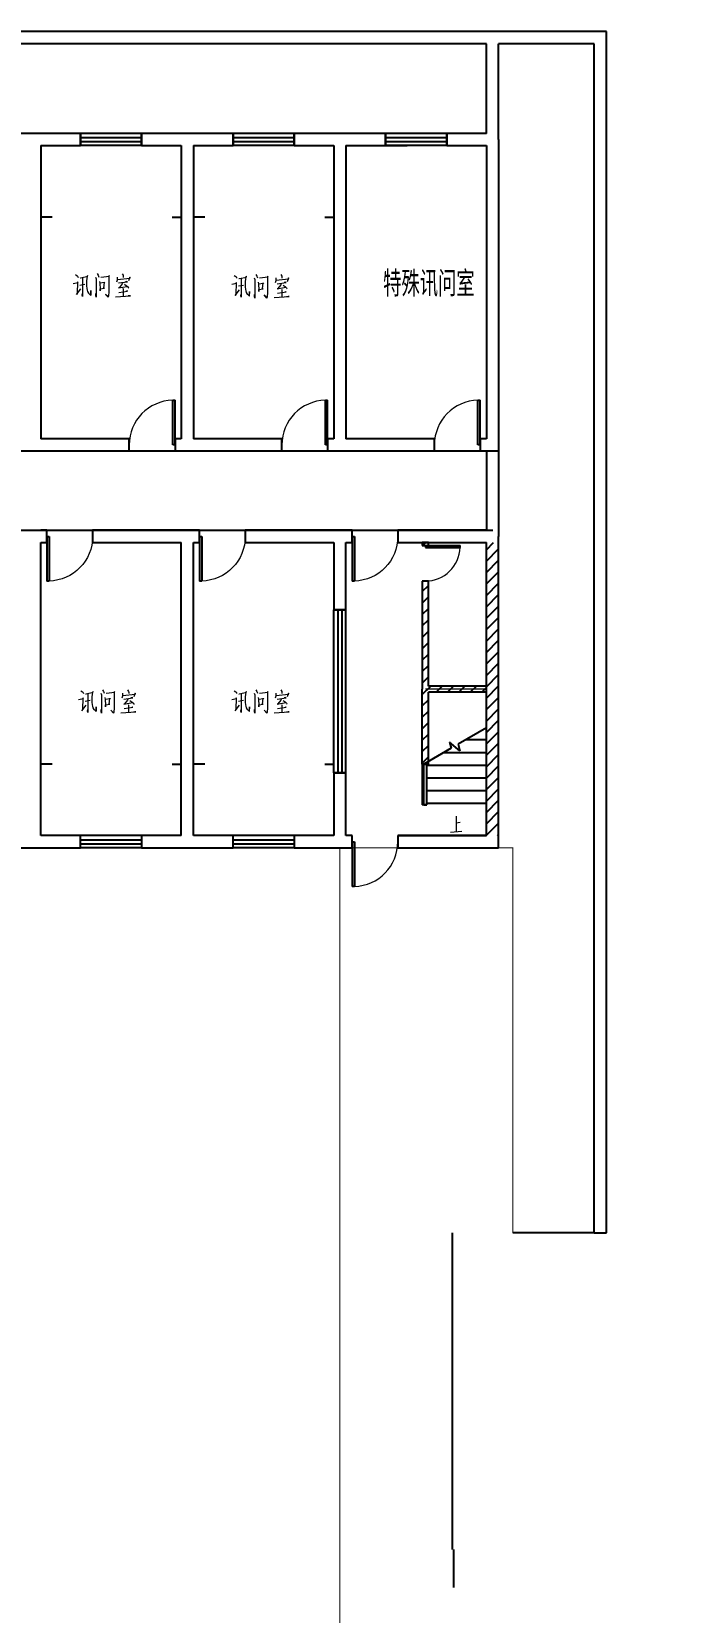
# Model space of a CAD drawing. Extents: x 319706 to 355428, y -360061 to -311216.
# Drawn here: x 342536 to 355428, y -342279 to -311216 of the extents above; entities that cross this region are included whole.
import ezdxf

# ---------------------------------------------------------------- set-up
doc = ezdxf.new("R2010")
doc.units = 0
doc.header["$LTSCALE"] = 1000
doc.header["$MEASUREMENT"] = 0
doc.linetypes.add('DOTE', pattern=[2.42, 2, -0.2, 0.02, -0.2])
doc.layers.get('0').update_dxf_attribs({"linetype": 'CONTINUOUS'})
for name, color, linetype in [('DIM_SYMB', 3, 'CONTINUOUS'), ('DOTE', 1, 'CONTINUOUS'), ('STAIR', 2, 'CONTINUOUS'), ('WALL', 9, 'CONTINUOUS')]:
    doc.layers.add(name, color=color, linetype=linetype)
doc.styles.add('X光操作间', font='acaderef.shx', dxfattribs={"height": 200, "bigfont": 'tssdchn.shx'})

msp = doc.modelspace()

# ---------------------------------------------------------------- hatches: boundary and pattern name
h = msp.add_hatch()
h.set_pattern_fill('ANSI31', color=256, scale=100, style=0)
h.set_pattern_definition([(45, (539151.83, -291113.15), (-112.2532, 112.2532), [])])
h.paths.add_polyline_path([(351476, -324076), (350336, -324076), (350336, -324196), (351476, -324196)])
h.paths.add_polyline_path([(350216, -325609), (350336, -325609), (350336, -322016), (350216, -322016)], flags=16)
h.paths.add_polyline_path([(350216, -321316), (350336, -321316), (350336, -321256), (350216, -321256)], flags=16)
h = msp.add_hatch()
h.set_pattern_fill('ANSI31', color=256, scale=100, style=0)
h.set_pattern_definition([(45, (318027.8, -289063.93), (-112.2532, 112.2532), [])])
h.paths.add_polyline_path([(355428, -329533), (353504, -329533), (353504, -331304), (355428, -331304)])
h.paths.add_polyline_path([(351476, -327016), (351716, -327016), (351716, -321256), (351476, -321256)], flags=16)
h.paths.add_polyline_path([(353504, -331304), (355428, -331304), (355428, -329533), (353504, -329533)], flags=16)

# ---------------------------------------------------------------- linework, layer by layer
at = {"color": 0}
for p, q in [((343496, -313216), (343496, -313456)), ((344696, -313216), (343496, -313216)), ((343496, -313296), (344696, -313296)), ((343496, -313376), (344696, -313376)), ((344696, -313456), (344696, -313216)), ((346496, -313216), (346496, -313456)), ((347696, -313216), (346496, -313216)), ((346496, -313296), (347696, -313296)), ((346496, -313376), (347696, -313376)), ((347696, -313456), (347696, -313216)), ((349496, -313216), (349496, -313456)), ((350696, -313216), (349496, -313216)), ((349496, -313296), (350696, -313296)), ((349496, -313376), (350696, -313376)), ((350696, -313456), (350696, -313216)), ((344696, -313456), (343496, -313456)), ((347696, -313456), (346496, -313456)), ((350696, -313456), (349496, -313456)), ((348716, -322581), (348476, -322581)), ((348476, -325782), (348476, -322581)), ((348556, -322581), (348556, -325782)), ((348636, -322581), (348636, -325782)), ((348716, -325782), (348716, -322581)), ((348476, -325782), (348716, -325782)), ((343496, -327256), (343496, -327016)), ((344696, -327016), (343496, -327016)), ((343496, -327096), (344696, -327096)), ((344696, -327016), (344696, -327256)), ((346496, -327256), (346496, -327016)), ((347696, -327016), (346496, -327016)), ((346496, -327096), (347696, -327096)), ((347696, -327016), (347696, -327256)), ((343496, -327176), (344696, -327176)), ((344696, -327256), (343496, -327256)), ((346496, -327176), (347696, -327176)), ((347696, -327256), (346496, -327256))]:
    msp.add_line(p, q, dxfattribs=at)
for p, q in [((348716, -313456), (349916, -313456)), ((342939, -314861), (342716, -314861)), ((345299, -314861, 0), (345476, -314861)), ((345939, -314861), (345716, -314861)), ((348299, -314861, 0), (348476, -314861)), ((345311, -318458), (345356, -318458)), ((345311, -319336), (345311, -318458)), ((345356, -319336), (345356, -318458)), ((348311, -318458), (348356, -318458)), ((348311, -319336), (348311, -318458)), ((348356, -319336), (348356, -318458)), ((351311, -318458), (351356, -318458)), ((351311, -319336), (351311, -318458)), ((351356, -319336), (351356, -318458)), ((330406, -319456), (351726, -319456)), ((345356, -319336), (345311, -319336)), ((348356, -319336), (348311, -319336)), ((351356, -319336), (351311, -319336)), ((333606, -321016), (351606, -321016)), ((350276, -321316), (350276, -321351)), ((350276, -321316), (350958, -321316)), ((350276, -321351), (350958, -321351)), ((350958, -321351), (350958, -321316)), ((342939, -325611), (342716, -325611)), ((345299, -325611, 0), (345476, -325611)), ((345939, -325611), (345716, -325611)), ((348299, -325611, 0), (348476, -325611)), ((350216, -325609), (350216, -326409)), ((350276, -326409), (350216, -326409)), ((349736, -327016), (351476, -327016)), ((348836, -327136), (348881, -327136)), ((348836, -327136), (348836, -328013)), ((348881, -327136), (348881, -328013)), ((348881, -328013), (348836, -328013)), ((353596, -334821), (351996, -334821))]:
    msp.add_line(p, q)
at = {"extrusion": (0, 0, -1)}
for p, q in [((342836, -321136), (342881, -321136)), ((342836, -321136), (342836, -322013)), ((342881, -321136), (342881, -322013)), ((345836, -321136), (345881, -321136)), ((345836, -321136), (345836, -322013)), ((345881, -321136), (345881, -322013)), ((348836, -321136), (348881, -321136)), ((348836, -321136), (348836, -322013)), ((348881, -321136), (348881, -322013)), ((342881, -322013), (342836, -322013)), ((345881, -322013), (345836, -322013)), ((348881, -322013), (348836, -322013))]:
    msp.add_line(p, q, dxfattribs=at)
at = {"color": 6, "lineweight": 0}
for points in [[(343354, -316166), (343448, -316143), (343439, -316130), (343430, -316364), (343420, -316383), (343503, -316273)], [(343401, -315992), (343433, -316015), (343445, -316026), (343448, -316047)], [(343582, -316185), (343486, -316205)], [(343490, -316051), (343499, -316058), (343505, -316056), (343641, -316024), (343633, -316007), (343622, -316058), (343616, -316117), (343616, -316171), (343616, -316213), (343622, -316264), (343628, -316296), (343635, -316324), (343654, -316356), (343667, -316368), (343684, -316388), (343692, -316396), (343703, -316400), (343699, -316305), (343697, -316392)], [(343535, -316051), (343535, -316420), (343528, -316392), (343535, -316360)], [(343794, -316039), (343803, -316075), (343803, -316434), (343797, -316405), (343801, -316364)], [(343826, -315970), (343846, -316002), (343854, -316019), (343858, -316039)], [(343871, -316126), (343880, -316162), (343884, -316277), (343884, -316309), (343884, -316268), (343971, -316258), (343956, -316258), (343969, -316139), (343975, -316149), (343880, -316162)], [(343899, -316039), (344067, -316019), (344054, -316007), (344054, -316030), (344054, -316258), (344052, -316300), (344052, -316309), (344052, -316351), (344048, -316388), (344048, -316415), (344041, -316428), (344039, -316434), (343988, -316373), (344039, -316424)], [(344218, -316039), (344218, -316075), (344216, -316098), (344214, -316117), (344203, -316139)], [(344218, -316085), (344476, -316058), (344467, -316043), (344441, -316113)], [(344320, -316158), (344318, -316173), (344256, -316249), (344241, -316254), (344416, -316226)], [(344244, -316153), (344418, -316130), (344405, -316126), (344384, -316134)], [(344318, -315975), (344333, -316002), (344339, -316026), (344339, -316047)], [(344365, -316181), (344403, -316209), (344431, -316232), (344437, -316245), (344444, -316258)], [(346473, -316181), (346566, -316157), (346558, -316145), (346549, -316379), (346539, -316400), (346622, -316289)], [(346520, -316006), (346552, -316030), (346564, -316042), (346566, -316062)], [(346701, -316202), (346605, -316221)], [(346609, -316066), (346618, -316074), (346624, -316070), (346760, -316038), (346752, -316023), (346741, -316074), (346735, -316134), (346735, -316185), (346735, -316230), (346741, -316281), (346747, -316313), (346754, -316340), (346773, -316372), (346786, -316383), (346803, -316404), (346811, -316411), (346822, -316415), (346818, -316321), (346815, -316409)], [(346654, -316066), (346654, -316436), (346647, -316409), (346654, -316377)], [(346913, -316055), (346922, -316089), (346922, -316451), (346916, -316419), (346920, -316379)], [(346945, -315987), (346964, -316019), (346973, -316034), (346977, -316055)], [(346990, -316142), (346999, -316177), (347003, -316291), (347003, -316323), (347003, -316285), (347090, -316272), (347075, -316272), (347088, -316153), (347094, -316166), (346999, -316177)], [(347018, -316055), (347186, -316034), (347173, -316023), (347173, -316047), (347173, -316272), (347171, -316317), (347171, -316323), (347171, -316368), (347167, -316404), (347167, -316432), (347160, -316443), (347158, -316451), (347107, -316387), (347158, -316438)], [(347337, -316055), (347337, -316089), (347335, -316115), (347333, -316134), (347322, -316153)], [(347337, -316102), (347595, -316074), (347586, -316057), (347560, -316130)], [(347439, -316174), (347437, -316189), (347375, -316264), (347360, -316268), (347535, -316240)], [(347363, -316170), (347537, -316145), (347524, -316142), (347503, -316149)], [(347437, -315991), (347452, -316019), (347458, -316042), (347458, -316062)], [(347484, -316198), (347522, -316225), (347550, -316249), (347556, -316262), (347563, -316272)], [(344188, -316428), (344480, -316407), (344461, -316405), (344431, -316411)], [(344248, -316341), (344422, -316317), (344412, -316313), (344390, -316324)], [(344331, -316260), (344337, -316277), (344333, -316420)], [(347307, -316443), (347599, -316423), (347580, -316419), (347550, -316428)], [(347367, -316355), (347541, -316332), (347531, -316328), (347509, -316340)], [(347450, -316277), (347456, -316291), (347452, -316436)], [(343506, -324168), (343538, -324191), (343550, -324204), (343553, -324223)], [(343595, -324227), (343604, -324236), (343610, -324231), (343746, -324199), (343738, -324185), (343727, -324236), (343721, -324295), (343721, -324346), (343721, -324391), (343727, -324442), (343734, -324474), (343740, -324502), (343759, -324534), (343772, -324544), (343789, -324566), (343797, -324572), (343808, -324576), (343804, -324483), (343802, -324570)], [(343640, -324227), (343640, -324597), (343633, -324570), (343640, -324538)], [(343900, -324216), (343908, -324251), (343908, -324612), (343902, -324580), (343906, -324540)], [(343931, -324148), (343951, -324180), (343959, -324195), (343963, -324216)], [(344004, -324216), (344172, -324195), (344159, -324185), (344159, -324208), (344159, -324434), (344157, -324478), (344157, -324485), (344157, -324529), (344153, -324566), (344153, -324593), (344146, -324604), (344144, -324612), (344093, -324549), (344144, -324600)], [(344323, -324216), (344323, -324251), (344321, -324276), (344319, -324295), (344308, -324314)], [(344323, -324263), (344581, -324236), (344572, -324219), (344547, -324291)], [(344423, -324153), (344438, -324180), (344444, -324204), (344444, -324223)], [(346520, -324168), (346552, -324191), (346564, -324204), (346566, -324223)], [(346609, -324227), (346618, -324236), (346624, -324231), (346760, -324199), (346752, -324185), (346741, -324236), (346735, -324295), (346735, -324346), (346735, -324391), (346741, -324442), (346747, -324474), (346754, -324502), (346773, -324534), (346786, -324544), (346803, -324566), (346811, -324572), (346822, -324576), (346818, -324483), (346815, -324570)], [(346654, -324227), (346654, -324597), (346647, -324570), (346654, -324538)], [(346913, -324216), (346922, -324251), (346922, -324612), (346916, -324580), (346920, -324540)], [(346945, -324148), (346964, -324180), (346973, -324195), (346977, -324216)], [(347018, -324216), (347186, -324195), (347173, -324185), (347173, -324208), (347173, -324434), (347171, -324478), (347171, -324485), (347171, -324529), (347167, -324566), (347167, -324593), (347160, -324604), (347158, -324612), (347107, -324549), (347158, -324600)], [(347337, -324216), (347337, -324251), (347335, -324276), (347333, -324295), (347322, -324314)], [(347337, -324263), (347595, -324236), (347586, -324219), (347560, -324291)], [(347437, -324153), (347452, -324180), (347458, -324204), (347458, -324223)], [(343459, -324342), (343553, -324319), (343544, -324306), (343536, -324540), (343525, -324561), (343608, -324451)], [(343687, -324363), (343591, -324382)], [(343976, -324304), (343985, -324338), (343989, -324453), (343989, -324485), (343989, -324446), (344076, -324434), (344061, -324434), (344074, -324314), (344080, -324327), (343985, -324338)], [(344293, -324604), (344585, -324585), (344566, -324580), (344536, -324589)], [(344425, -324336), (344423, -324351), (344361, -324425), (344346, -324429), (344521, -324402)], [(344349, -324331), (344523, -324306), (344510, -324304), (344489, -324310)], [(344353, -324517), (344527, -324493), (344517, -324489), (344495, -324502)], [(344436, -324438), (344442, -324453), (344438, -324597)], [(344470, -324359), (344508, -324387), (344536, -324410), (344542, -324423), (344549, -324434)], [(346473, -324342), (346566, -324319), (346558, -324306), (346549, -324540), (346539, -324561), (346622, -324451)], [(346701, -324363), (346605, -324382)], [(346990, -324304), (346999, -324338), (347003, -324453), (347003, -324485), (347003, -324446), (347090, -324434), (347075, -324434), (347088, -324314), (347094, -324327), (346999, -324338)], [(347307, -324604), (347599, -324585), (347580, -324580), (347550, -324589)], [(347439, -324336), (347437, -324351), (347375, -324425), (347360, -324429), (347535, -324402)], [(347363, -324331), (347537, -324306), (347524, -324304), (347503, -324310)], [(347367, -324517), (347541, -324493), (347531, -324489), (347509, -324502)], [(347450, -324438), (347456, -324453), (347452, -324597)], [(347484, -324359), (347522, -324387), (347550, -324410), (347556, -324423), (347563, -324434)]]:
    msp.add_lwpolyline(points, dxfattribs=at)
at = {"color": 139, "lineweight": 0}
for points in [[(350881, -326634), (350881, -326940)], [(350959, -326757), (350881, -326769)], [(350771, -326947), (350991, -326930)]]:
    msp.add_lwpolyline(points, dxfattribs=at)
at = {"linetype": 'DOTE', "const_width": 20}
for points in [[(319946, -348356), (319946, -346656), (344311, -346656), (344311, -343271), (348596, -343271), (348596, -327256)], [(348596, -327256), (351996, -327256), (351996, -334821)]]:
    msp.add_lwpolyline(points, dxfattribs=at)
at = {"lineweight": 13}
for centre, radius, start, end in [((345333, -319336), 878, 91.4693, 180), ((348333, -319336), 878, 91.4693, 180), ((351333, -319336), 878, 91.4693, 180), ((350276, -321333), 682, 270, 358.5307), ((348858, -327136), 878, 271.4693, 0)]:
    msp.add_arc(centre, radius, start, end, dxfattribs=at)
at = {"lineweight": 13, "extrusion": (0, 0, -1)}
for centre in [(-342858, -321136), (-345858, -321136), (-348858, -321136)]:
    msp.add_arc(centre, 878, 180, 268.5307, dxfattribs=at)
at = {"layer": 'DIM_SYMB'}
msp.add_lwpolyline([(350861, -326504, 0, 0, 0), (350861, -325679, 80, 0, 0), (350861, -325379, 0, 0, 0)], format="xyseb", dxfattribs=at)
at = {"layer": 'DOTE', "linetype": 'DOTE', "lineweight": 5}
msp.add_line((351476, -324136), (350276, -324136), dxfattribs=at)
at = {"layer": 'STAIR'}
for p, q in [((351476, -324899), (350921, -325219)), ((351476, -326379), (351476, -324899)), ((350956, -325349), (350750, -325176)), ((350750, -325176), (350783, -325299)), ((350921, -325219), (350956, -325349)), ((351077, -325129), (351476, -325129)), ((350783, -325299), (350246, -325609)), ((350644, -325379), (351476, -325379)), ((350246, -326379), (350246, -325609)), ((350246, -326409), (350246, -325609)), ((350306, -326409), (350306, -325574)), ((350306, -325629), (351476, -325629)), ((350306, -325879), (351476, -325879)), ((350306, -326129), (351476, -326129)), ((350246, -326409), (350306, -326409)), ((350306, -326379), (351476, -326379))]:
    msp.add_line(p, q, dxfattribs=at)
at = {"layer": 'WALL'}
for p, q in [((351606, -311216), (330406, -311216)), ((353836, -311216), (351606, -311216)), ((353836, -334821), (353836, -311216)), ((351476, -311456), (330516, -311456)), ((351476, -313216), (351476, -311456)), ((351716, -313336), (351716, -311456)), ((353596, -311456), (351716, -311456)), ((353596, -334821), (353596, -311456)), ((342596, -313216), (341696, -313216)), ((343496, -313216), (342596, -313216)), ((343496, -313456), (343496, -313216)), ((345596, -313216), (344696, -313216)), ((344696, -313216), (344696, -313456)), ((346496, -313216), (345596, -313216)), ((346496, -313456), (346496, -313216)), ((348596, -313216), (347696, -313216)), ((347696, -313216), (347696, -313456)), ((349496, -313216), (348596, -313216)), ((349496, -313456), (349496, -313216)), ((351476, -313216), (350696, -313216)), ((350696, -313216), (350696, -313456)), ((351716, -313336), (351716, -319336)), ((342716, -313456), (343496, -313456)), ((342716, -313456), (342716, -319216)), ((344696, -313456), (345476, -313456)), ((345476, -313456), (345476, -319216)), ((345716, -313456), (346496, -313456)), ((345716, -313456), (345716, -319216)), ((347696, -313456), (348476, -313456)), ((348476, -313456), (348476, -319216)), ((348716, -313456), (349496, -313456)), ((348716, -313456), (348716, -319216)), ((350696, -313456), (351476, -313456)), ((351476, -313456), (351476, -319216)), ((348716, -314593), (348716, -314713)), ((344456, -319216), (342716, -319216)), ((344456, -319456), (344456, -319216)), ((345476, -319216), (345356, -319216)), ((345356, -319216), (345356, -319456)), ((347456, -319216), (345716, -319216)), ((347456, -319456), (347456, -319216)), ((348476, -319216), (348356, -319216)), ((348356, -319216), (348356, -319456)), ((350456, -319216), (348716, -319216)), ((350456, -319456), (350456, -319216)), ((351476, -319216), (351356, -319216)), ((351356, -319216), (351356, -319456)), ((342716, -319456), (344456, -319456)), ((345356, -319456), (345596, -319456)), ((345596, -319456), (347456, -319456)), ((348356, -319456), (348596, -319456)), ((348596, -319456), (350456, -319456)), ((351356, -319456), (351476, -319456)), ((351476, -319456), (351476, -321016)), ((351716, -319336), (351716, -321136)), ((342836, -321016), (342716, -321016)), ((342836, -321256), (342836, -321016)), ((345596, -321016), (343736, -321016)), ((343736, -321016), (343736, -321256)), ((345836, -321016), (345596, -321016)), ((345836, -321256), (345836, -321016)), ((348596, -321016), (346736, -321016)), ((346736, -321016), (346736, -321256)), ((348836, -321016), (348596, -321016)), ((348836, -321256), (348836, -321016)), ((351476, -321016), (349736, -321016)), ((349736, -321016), (349736, -321256)), ((351716, -327256), (351716, -321136)), ((342716, -327016), (342716, -321256)), ((342716, -321256), (342836, -321256)), ((343736, -321256), (345476, -321256)), ((345476, -327016), (345476, -321256)), ((345716, -327016), (345716, -321256)), ((345716, -321256), (345836, -321256)), ((346736, -321256), (348476, -321256)), ((348476, -321256), (348476, -322581)), ((348716, -322581), (348716, -321256)), ((348716, -321256), (348836, -321256)), ((349736, -321256), (351476, -321256)), ((350216, -321256), (350216, -321316)), ((350336, -321256), (350216, -321256)), ((350216, -321316), (350336, -321316)), ((350336, -321316), (350336, -321256)), ((351476, -327016), (351476, -321256)), ((350336, -322016), (350216, -322016)), ((350216, -322016), (350216, -324136)), ((350336, -324076), (350336, -322016)), ((348476, -322581), (348716, -322581)), ((350216, -325609), (350216, -324136)), ((351476, -324076), (350336, -324076)), ((351476, -324196), (350336, -324196)), ((350336, -325609), (350336, -324196)), ((351476, -324196), (351476, -324076)), ((348716, -325782), (348476, -325782)), ((348476, -325782), (348476, -327016)), ((348716, -327016), (348716, -325782)), ((350216, -325609), (350336, -325609)), ((343496, -327016), (342716, -327016)), ((343496, -327256), (343496, -327016)), ((345476, -327016), (344696, -327016)), ((344696, -327016), (344696, -327256)), ((346496, -327016), (345716, -327016)), ((346496, -327256), (346496, -327016)), ((348476, -327016), (347696, -327016)), ((347696, -327016), (347696, -327256)), ((348836, -327016), (348716, -327016)), ((348836, -327256), (348836, -327016)), ((351476, -327016), (349736, -327016)), ((349736, -327016), (349736, -327256)), ((341696, -327256), (342596, -327256)), ((342596, -327256), (343496, -327256)), ((344696, -327256), (345596, -327256)), ((345596, -327256), (346496, -327256)), ((347696, -327256), (348596, -327256)), ((348596, -327256), (348836, -327256)), ((349736, -327256), (351716, -327256)), ((350801, -334821), (350801, -339941)), ((353596, -334821), (353836, -334821)), ((350801, -339941), (350801, -341041)), ((350831, -341041), (350831, -341791))]:
    msp.add_line(p, q, dxfattribs=at)

# ---------------------------------------------------------------- texts
at = {"color": 6, "insert": (349446, -315922), "char_height": 500, "attachment_point": 1, "style": 'X光操作间'}
msp.add_mtext('{\\Fgbenor,gbcbig|c134;特殊讯问室}', dxfattribs=at)

doc.saveas('drawing.dxf')
